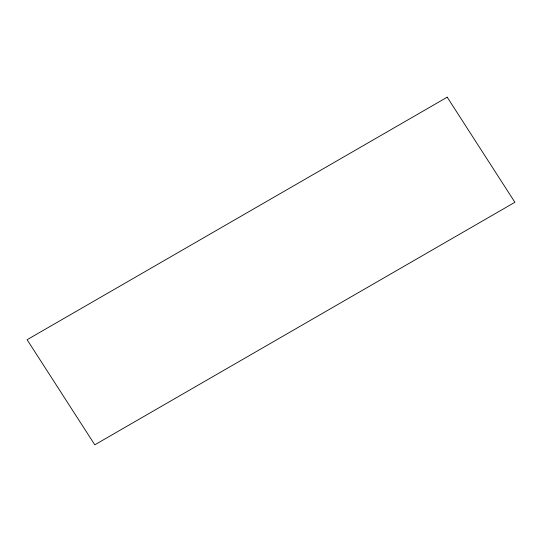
<?xml version="1.0" encoding="UTF-8"?>
<svg xmlns="http://www.w3.org/2000/svg" width="542" height="542" viewBox="0 0 542 542"><rect width="100%" height="100%" fill="white"/><g stroke="black" fill="none" stroke-linecap="round" stroke-linejoin="round"><path stroke-width="0.81" d="M447.211 97.187L27.1 339.719L94.789 444.813L514.9 202.281L447.211 97.187"/></g></svg>
